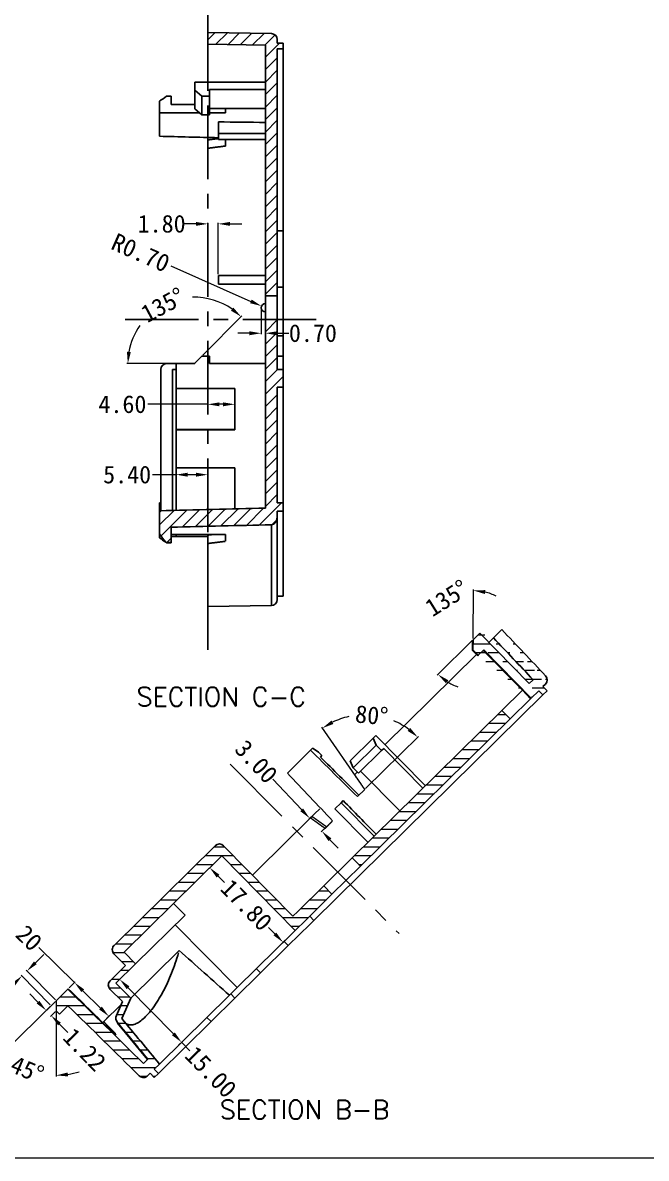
# Model space of a CAD drawing. Extents: x 31 to 995, y 307 to 726.
# Drawn here: x 346.9 to 452.9, y 307 to 500.1 of the extents above; entities that cross this region are included whole.
import ezdxf

# ---------------------------------------------------------------- set-up
doc = ezdxf.new("R2010")
doc.units = 0
doc.header["$LTSCALE"] = 10
doc.header["$MEASUREMENT"] = 0
doc.linetypes.add('CENTER', pattern=[2, 1.25, -0.25, 0.25, -0.25])
doc.layers.add('3', color=7, linetype='Continuous')
doc.styles.add('blockfont', font='simplex.shx', dxfattribs={"bigfont": 'bigfont'})
doc.dimstyles.get("Standard").update_dxf_attribs({"dimtxt": 0.18, "dimasz": 0.18, "dimexe": 0.18, "dimexo": 0.0625, "dimgap": 0.09, "dimtad": 0, "dimtih": 1, "dimtoh": 1, "dimdec": 4, "dimzin": 0, "dimdsep": 46, "dimtxsty": 'Standard', "dimcen": 0.09, "dimadec": 0, "dimazin": 0, "dimtfac": 1, "dimtdec": 4, "dimtofl": 0, "dimtmove": 0, "dimatfit": 3, "dimfxl": 0, "dimtolj": 1, "dimtzin": 0, "dimarcsym": 0})

# ---------------------------------------------------------------- blocks, each defined once
blk = doc.blocks.new('*D120')
at = {"color": 4, "lineweight": 0}
for p, q in [((378.34, 443.21), (378.34, 435.02)), ((382.94, 437.71), (382.94, 435.02)), ((378.34, 435.2), (368.17, 435.2)), ((380.94, 435.2), (380.34, 435.2))]:
    blk.add_line(p, q, dxfattribs=at)
for points in [[(380.34, 435.53), (380.34, 434.86), (378.34, 435.2)], [(380.94, 435.53), (380.94, 434.86), (382.94, 435.2)]]:
    blk.add_solid(points, dxfattribs=at)
at = {"layer": 'Defpoints', "color": 0, "lineweight": 0}
for p in [(378.34, 443.41), (382.94, 437.91), (378.34, 435.2)]:
    blk.add_point(p, dxfattribs=at)
at = {"color": 1, "lineweight": 0, "insert": (363.83, 435.2), "char_height": 3, "attachment_point": 5}
blk.add_mtext('\\A1;4.60', dxfattribs=at)
blk = doc.blocks.new('*D122')
at = {"color": 4, "lineweight": 0}
for p, q in [((372.94, 423.24), (368.97, 423.24)), ((372.94, 424.21), (372.94, 423.06)), ((376.34, 423.24), (374.94, 423.24)), ((378.34, 424.21), (378.34, 423.06))]:
    blk.add_line(p, q, dxfattribs=at)
for points in [[(374.94, 423.57), (374.94, 422.9), (372.94, 423.24)], [(376.34, 423.57), (376.34, 422.9), (378.34, 423.24)]]:
    blk.add_solid(points, dxfattribs=at)
at = {"layer": 'Defpoints', "color": 0, "lineweight": 0}
for p in [(372.94, 424.41), (372.94, 423.24), (378.34, 424.41)]:
    blk.add_point(p, dxfattribs=at)
at = {"color": 1, "lineweight": 0, "insert": (364.63, 423.24), "char_height": 3, "attachment_point": 5}
blk.add_mtext('\\A1;5.40', dxfattribs=at)
blk = doc.blocks.new('*D123')
at = {"color": 4, "lineweight": 0}
for p, q in [((377.48, 443.55), (384.15, 450.22)), ((372.74, 442.11), (364.57, 442.11))]:
    blk.add_line(p, q, dxfattribs=at)
for start, end in [(55.1624, 91.3369), (144.9283, 169.8376)]:
    blk.add_arc((376.04, 442.11), 11.29, start, end, dxfattribs=at)
for points in [[(382.71, 451.63), (382.28, 451.12), (384.03, 450.09)], [(365.26, 444.07), (364.6, 444.13), (364.75, 442.11)]]:
    blk.add_solid(points, dxfattribs=at)
at = {"layer": 'Defpoints', "color": 0, "lineweight": 0}
for p in [(376.04, 453.4), (372.94, 442.11), (376.14, 442.21), (376.14, 442.11), (377.34, 443.41)]:
    blk.add_point(p, dxfattribs=at)
at = {"color": 1, "lineweight": 0, "insert": (370.72, 452.07), "char_height": 3, "attachment_point": 5, "rotation": 28.1326}
blk.add_mtext('\\A1;135°', dxfattribs=at)
blk = doc.blocks.new('*D124')
at = {"color": 4, "lineweight": 0}
for p, q in [((387.44, 451.41), (387.44, 447.1)), ((388.14, 451.41), (388.14, 447.1)), ((385.44, 447.28), (383.44, 447.28)), ((390.14, 447.28), (392.14, 447.28))]:
    blk.add_line(p, q, dxfattribs=at)
for points in [[(385.44, 447.61), (385.44, 446.94), (387.44, 447.28)], [(390.14, 447.61), (390.14, 446.94), (388.14, 447.28)]]:
    blk.add_solid(points, dxfattribs=at)
at = {"layer": 'Defpoints', "color": 0, "lineweight": 0}
for p in [(387.44, 451.61), (388.14, 451.61), (388.14, 447.28)]:
    blk.add_point(p, dxfattribs=at)
at = {"color": 1, "lineweight": 0, "insert": (396.23, 447.28), "char_height": 3, "attachment_point": 5}
blk.add_mtext('\\A1;0.70', dxfattribs=at)
blk = doc.blocks.new('*D125')
at = {"color": 4, "lineweight": 0}
for p, q in [((372.05, 458.71), (385.67, 452.7)), ((388.14, 451.52), (388.14, 451.7)), ((388.05, 451.61), (388.23, 451.61))]:
    blk.add_line(p, q, dxfattribs=at)
blk.add_solid([(385.81, 453), (385.54, 452.39), (387.5, 451.89)], dxfattribs=at)
at = {"layer": 'Defpoints', "color": 0, "lineweight": 0}
for p in [(387.5, 451.89), (388.14, 451.61)]:
    blk.add_point(p, dxfattribs=at)
at = {"color": 1, "lineweight": 0, "insert": (366.93, 460.96), "char_height": 3, "attachment_point": 5, "rotation": 336.2056}
blk.add_mtext('\\A1;R0.70', dxfattribs=at)
blk = doc.blocks.new('*D126')
at = {"color": 4, "lineweight": 0}
for p, q in [((394.32, 366.28), (389.4, 371.49)), ((397.38, 366.42), (395.56, 364.7)), ((399.44, 364.24), (397.62, 362.52)), ((399.12, 361.19), (400.5, 359.74))]:
    blk.add_line(p, q, dxfattribs=at)
for points in [[(394.56, 366.51), (394.07, 366.05), (395.69, 364.83)], [(399.37, 361.42), (398.88, 360.96), (397.75, 362.65)]]:
    blk.add_solid(points, dxfattribs=at)
at = {"layer": 'Defpoints', "color": 0, "lineweight": 0}
for p in [(395.69, 364.83), (397.53, 366.56), (399.59, 364.38)]:
    blk.add_point(p, dxfattribs=at)
at = {"color": 1, "lineweight": 0, "insert": (386.6, 374.46), "char_height": 3, "attachment_point": 5, "rotation": 313.3547}
blk.add_mtext('\\A1;3.00', dxfattribs=at)
blk = doc.blocks.new('*D127')
at = {"color": 4, "lineweight": 0}
for p, q in [((404.47, 370.56), (397.72, 380.3)), ((405.18, 369.88), (414.2, 378.75))]:
    blk.add_line(p, q, dxfattribs=at)
for start, end in [(102.2619, 115.6451), (53.5856, 66.9688)]:
    blk.add_arc((405.04, 369.74), 12.67, start, end, dxfattribs=at)
for points in [[(399.72, 380.87), (399.39, 381.45), (397.83, 380.16)], [(412.78, 380.19), (412.34, 379.68), (414.07, 378.63)]]:
    blk.add_solid(points, dxfattribs=at)
at = {"layer": 'Defpoints', "color": 0, "lineweight": 0}
for p in [(409.11, 381.74), (404.59, 370.39), (404.62, 370.34), (405.04, 369.74), (403.79, 368.52)]:
    blk.add_point(p, dxfattribs=at)
at = {"color": 1, "lineweight": 0, "insert": (406.23, 382.35), "char_height": 3, "attachment_point": 5, "rotation": 354.6153}
blk.add_mtext('\\A1;80°', dxfattribs=at)
blk = doc.blocks.new('*D128')
at = {"color": 4, "lineweight": 0}
for p, q in [((380.61, 358.33), (378.56, 356.32)), ((380.09, 355.02), (381.18, 353.9)), ((389.76, 345.18), (388.67, 346.29)), ((393.09, 345.64), (391.04, 343.63))]:
    blk.add_line(p, q, dxfattribs=at)
for points in [[(380.32, 355.25), (379.85, 354.78), (378.68, 356.44)], [(390, 345.41), (389.53, 344.94), (391.17, 343.75)]]:
    blk.add_solid(points, dxfattribs=at)
at = {"layer": 'Defpoints', "color": 0, "lineweight": 0}
for p in [(380.75, 358.47), (393.23, 345.78), (391.17, 343.75)]:
    blk.add_point(p, dxfattribs=at)
at = {"color": 1, "lineweight": 0, "insert": (384.93, 350.1), "char_height": 3, "attachment_point": 5, "rotation": 314.5299}
blk.add_mtext('\\A1;17.80', dxfattribs=at)
blk = doc.blocks.new('*D129')
at = {"color": 4, "lineweight": 0}
for p, q in [((362.87, 336.96), (363.51, 337.59)), ((364.79, 336.04), (372.5, 328.2)), ((373.39, 326.27), (374.03, 326.9)), ((373.9, 326.77), (375.31, 325.34))]:
    blk.add_line(p, q, dxfattribs=at)
for points in [[(365.02, 336.27), (364.55, 335.8), (363.38, 337.46)], [(372.74, 328.43), (372.26, 327.96), (373.9, 326.77)]]:
    blk.add_solid(points, dxfattribs=at)
at = {"layer": 'Defpoints', "color": 0, "lineweight": 0}
for p in [(362.73, 336.82), (373.9, 326.77), (373.25, 326.13)]:
    blk.add_point(p, dxfattribs=at)
at = {"color": 1, "lineweight": 0, "insert": (378.87, 321.72), "char_height": 3, "attachment_point": 5, "rotation": 314.5299}
blk.add_mtext('\\A1;15.00', dxfattribs=at)
blk = doc.blocks.new('*D130')
at = {"color": 4, "lineweight": 0}
for p, q in [((376.34, 465.87), (374.34, 465.87)), ((378.34, 457.31), (378.34, 466.05)), ((380.14, 457.31), (380.14, 466.05)), ((382.14, 465.87), (384.14, 465.87))]:
    blk.add_line(p, q, dxfattribs=at)
for points in [[(376.34, 466.2), (376.34, 465.53), (378.34, 465.87)], [(382.14, 466.2), (382.14, 465.53), (380.14, 465.87)]]:
    blk.add_solid(points, dxfattribs=at)
at = {"layer": 'Defpoints', "color": 0, "lineweight": 0}
for p in [(378.34, 465.87), (378.34, 457.11), (380.14, 457.11)]:
    blk.add_point(p, dxfattribs=at)
at = {"color": 1, "lineweight": 0, "insert": (370.5, 465.87), "char_height": 3, "attachment_point": 5}
blk.add_mtext('\\A1;1.80', dxfattribs=at)
blk = doc.blocks.new('*D131')
at = {"color": 4, "lineweight": 0}
for p, q in [((352.42, 333.69), (343.38, 324.8)), ((352.56, 331.92), (352.56, 320.96))]:
    blk.add_line(p, q, dxfattribs=at)
for start, end in [(206.4528, 215.4913), (279.0385, 288.0771)]:
    blk.add_arc((352.56, 333.83), 12.69, start, end, dxfattribs=at)
for points in [[(342.48, 326.67), (341.97, 326.25), (343.51, 324.93)], [(354.58, 320.96), (354.53, 321.63), (352.56, 321.14)]]:
    blk.add_solid(points, dxfattribs=at)
at = {"layer": 'Defpoints', "color": 0, "lineweight": 0}
for p in [(354.55, 335.79), (352.56, 333.83), (352.56, 333.83), (352.56, 332.12), (346.15, 322.87)]:
    blk.add_point(p, dxfattribs=at)
at = {"color": 1, "lineweight": 0, "insert": (347.65, 322.12), "char_height": 3, "attachment_point": 5, "rotation": 337.2649}
blk.add_mtext('\\A1;45°', dxfattribs=at)
blk = doc.blocks.new('*D132')
at = {"color": 4, "lineweight": 0}
for p, q in [((349.47, 333.59), (348.06, 335.02)), ((351.56, 332.85), (350.74, 332.04)), ((352.42, 331.98), (351.6, 331.17)), ((353.13, 329.87), (354.53, 328.44))]:
    blk.add_line(p, q, dxfattribs=at)
for points in [[(349.7, 333.82), (349.23, 333.36), (350.87, 332.17)], [(353.36, 330.1), (352.89, 329.64), (351.72, 331.3)]]:
    blk.add_solid(points, dxfattribs=at)
at = {"layer": 'Defpoints', "color": 0, "lineweight": 0}
for p in [(351.7, 332.99), (352.56, 332.12), (351.72, 331.3)]:
    blk.add_point(p, dxfattribs=at)
at = {"color": 1, "lineweight": 0, "insert": (357.4, 325.53), "char_height": 3, "attachment_point": 5, "rotation": 314.5299}
blk.add_mtext('\\A1;1.22', dxfattribs=at)
blk = doc.blocks.new('*D133')
at = {"color": 4, "lineweight": 0}
for p, q in [((349.02, 340.28), (350.44, 341.68)), ((351.56, 333.13), (346.61, 338.16)), ((352.42, 333.97), (347.47, 339)), ((345.31, 336.63), (342.59, 333.95))]:
    blk.add_line(p, q, dxfattribs=at)
for points in [[(348.79, 340.52), (349.25, 340.04), (347.59, 338.87)], [(345.08, 336.87), (345.55, 336.39), (346.74, 338.03)]]:
    blk.add_solid(points, dxfattribs=at)
at = {"layer": 'Defpoints', "color": 0, "lineweight": 0}
for p in [(347.59, 338.87), (351.7, 332.99), (352.56, 333.83)]:
    blk.add_point(p, dxfattribs=at)
at = {"color": 1, "lineweight": 0, "insert": (339.85, 331.26), "char_height": 3, "attachment_point": 5, "rotation": 44.5299}
blk.add_mtext('\\A1;1.20', dxfattribs=at)
blk = doc.blocks.new('*D134')
at = {"color": 4, "lineweight": 0}
for p, q in [((355.67, 336.92), (349.59, 342.87)), ((354.76, 336), (355.79, 337.05)), ((360.1, 332.58), (357.09, 335.52)), ((360.62, 330.26), (361.65, 331.31))]:
    blk.add_line(p, q, dxfattribs=at)
for points in [[(357.33, 335.76), (356.86, 335.29), (355.67, 336.92)], [(360.33, 332.82), (359.86, 332.35), (361.52, 331.18)]]:
    blk.add_solid(points, dxfattribs=at)
at = {"layer": 'Defpoints', "color": 0, "lineweight": 0}
for p in [(354.62, 335.86), (360.48, 330.12), (361.52, 331.18)]:
    blk.add_point(p, dxfattribs=at)
at = {"color": 1, "lineweight": 0, "insert": (346.49, 345.91), "char_height": 3, "attachment_point": 5, "rotation": 315.599}
blk.add_mtext('\\A1;8.20', dxfattribs=at)
blk = doc.blocks.new('*D136')
at = {"color": 4, "lineweight": 0}
for p, q in [((423.47, 395.37), (423.55, 403.73)), ((423.33, 395.03), (417.37, 389.17))]:
    blk.add_line(p, q, dxfattribs=at)
for start, end in [(62.0872, 75.7932), (238.2359, 251.942)]:
    blk.add_arc((423.47, 395.17), 8.38, start, end, dxfattribs=at)
for points in [[(425.48, 402.96), (425.57, 403.62), (423.54, 403.55)], [(418.85, 387.78), (419.27, 388.3), (417.5, 389.29)]]:
    blk.add_solid(points, dxfattribs=at)
at = {"layer": 'Defpoints', "color": 0, "lineweight": 0}
for p in [(424.61, 396.29), (415.09, 395.24), (423.47, 395.17), (423.47, 395.17), (423.46, 393.47)]:
    blk.add_point(p, dxfattribs=at)
at = {"color": 1, "lineweight": 0, "insert": (419, 402.26), "char_height": 3, "attachment_point": 5, "rotation": 32.2023}
blk.add_mtext('\\A1;135°', dxfattribs=at)

msp = doc.modelspace()

# ---------------------------------------------------------------- hatches: boundary and pattern name
at = {"lineweight": 0}
h = msp.add_hatch(dxfattribs=at)
h.set_pattern_fill('ANSI31', color=1, scale=12, style=0)
edge = h.paths.add_edge_path()
edge.add_line((388.144, 453.609), (390.144, 453.609))
edge.add_line((390.144, 453.609), (390.144, 495.609))
edge.add_line((390.144, 495.609), (391.144, 495.609))
edge.add_line((391.144, 495.609), (391.144, 496.609))
edge.add_line((391.144, 496.609), (390.144, 496.609))
edge.add_line((390.144, 496.609), (390.144, 497.22))
edge.add_arc((389.144, 497.22), 1, 0, 89)
edge.add_line((389.161, 498.22), (378.344, 498.409))
edge.add_line((378.344, 498.409), (378.344, 496.408))
edge.add_line((378.344, 496.408), (388.144, 496.237))
edge.add_line((388.144, 496.237), (388.144, 453.609))
h = msp.add_hatch(dxfattribs=at)
h.set_pattern_fill('ANSI31', color=1, scale=12, style=0)
edge = h.paths.add_edge_path()
edge.add_spline(control_points=[(388.144, 417.552), (385.172, 417.477), (382.201, 417.402), (379.229, 417.327), (376.201, 417.25), (373.172, 417.173), (370.144, 417.097)], knot_values=[0, 0, 0, 0, 0.4952266, 0.4952266, 0.4952266, 1, 1, 1, 1], degree=3, periodic=0)
edge.add_line((370.144, 417.097), (370.144, 413.17))
edge.add_spline(control_points=[(370.144, 413.17), (370.49, 412.697), (370.839, 412.225), (371.19, 411.754)], knot_values=[0, 0, 0, 0, 1, 1, 1, 1], degree=3, periodic=0)
edge.add_line((371.19, 411.754), (372.144, 411.731))
edge.add_line((372.144, 411.731), (372.144, 414.319))
edge.add_spline(control_points=[(372.144, 414.319), (375.015, 414.388), (377.886, 414.458), (380.757, 414.527), (383.558, 414.595), (386.36, 414.663), (389.161, 414.731)], knot_values=[0, 0, 0, 0, 0.5061454, 0.5061454, 0.5061454, 1, 1, 1, 1], degree=3, periodic=0)
edge.add_spline(control_points=[(389.161, 414.731), (389.19, 414.732), (389.218, 414.735), (389.247, 414.739), (389.327, 414.75), (389.406, 414.776), (389.479, 414.812), (389.494, 414.819), (389.509, 414.827), (389.524, 414.836), (389.628, 414.896), (389.721, 414.979), (389.797, 415.071), (389.895, 415.189), (389.97, 415.327), (390.025, 415.469), (390.097, 415.66), (390.136, 415.867), (390.142, 416.071), (390.143, 416.093), (390.144, 416.116), (390.144, 416.138)], knot_values=[0, 0, 0, 0, 0.045408, 0.045408, 0.045408, 0.1738502, 0.1738502, 0.1738502, 0.20048, 0.20048, 0.20048, 0.3927401, 0.3927401, 0.3927401, 0.636716, 0.636716, 0.636716, 0.9640061, 0.9640061, 0.9640061, 0.9996016, 0.9996016, 0.9996016, 0.9996016], degree=3, periodic=0)
edge.add_line((390.144, 416.138), (390.144, 416.141))
edge.add_line((390.144, 416.141), (390.144, 417.015))
edge.add_line((390.144, 417.015), (391.144, 417.015))
edge.add_line((391.144, 417.015), (391.144, 417.017))
edge.add_line((391.144, 417.017), (391.144, 418.474))
edge.add_line((391.144, 418.474), (390.144, 418.474))
edge.add_line((390.144, 418.474), (390.144, 438.088))
edge.add_line((390.144, 438.088), (391.144, 438.088))
edge.add_line((391.144, 438.088), (391.144, 441.129))
edge.add_line((391.144, 441.129), (390.144, 441.129))
edge.add_line((390.144, 441.129), (390.144, 448.196))
edge.add_line((390.144, 448.196), (390.144, 449.609))
edge.add_line((390.144, 449.609), (388.144, 449.609))
edge.add_line((388.144, 449.609), (388.144, 448.196))
edge.add_line((388.144, 448.196), (388.144, 417.552))
h = msp.add_hatch(dxfattribs=at)
h.set_pattern_fill('ANSI31', color=1, scale=12, angle=135, style=0)
edge = h.paths.add_edge_path()
edge.add_spline(control_points=[(435.818, 389.056), (433.335, 391.671), (430.851, 394.285), (428.367, 396.9)], knot_values=[0, 0, 0, 0, 1, 1, 1, 1], degree=3, periodic=0)
edge.add_arc((435.093, 388.367), 1, 314.52987, 403.52894)
edge.add_line((435.795, 387.654), (435.358, 387.225))
edge.add_line((436.059, 386.512), (435.358, 387.225))
edge.add_line((436.059, 386.512), (435.345, 385.81))
edge.add_line((435.345, 385.81), (434.644, 386.523))
edge.add_line((434.644, 386.523), (433.36, 385.259))
edge.add_spline(control_points=[(433.69, 388.39), (431.44, 390.758), (429.19, 393.127), (426.94, 395.496)], knot_values=[0, 0, 0, 0, 1, 1, 1, 1], degree=3, periodic=0)
edge.add_line((424.612, 396.292), (433.028, 387.738))
edge.add_line((433.69, 388.39), (433.028, 387.738))
edge.add_line((425.295, 393.457), (433.36, 385.259))
edge.add_line((424.367, 392.544), (425.295, 393.457))
edge.add_line((424.367, 392.544), (423.456, 393.471))
edge.add_line((423.47, 395.169), (423.456, 393.471))
edge.add_line((423.47, 395.169), (424.612, 396.292))
h = msp.add_hatch(dxfattribs=at)
h.set_pattern_fill('ANSI31', color=1, scale=12, angle=135, style=0)
h.paths.add_polyline_path([(428.389, 383.174), (402.905, 358.106), (404.308, 356.68), (429.791, 381.749)])
h = msp.add_hatch(dxfattribs=at)
h.set_pattern_fill('ANSI31', color=1, scale=12, angle=135, style=0)
edge = h.paths.add_edge_path()
edge.add_spline(control_points=[(354.556, 332.988), (358.605, 329.013), (362.653, 325.039), (366.702, 321.064)], knot_values=[0, 0, 0, 0, 1, 1, 1, 1], degree=3, periodic=0)
edge.add_spline(control_points=[(366.702, 321.064), (366.782, 320.986), (366.876, 320.92), (366.977, 320.873), (367.079, 320.825), (367.19, 320.795), (367.301, 320.783), (367.412, 320.772), (367.527, 320.78), (367.636, 320.806), (367.745, 320.832), (367.851, 320.877), (367.945, 320.938), (368.002, 320.975), (368.055, 321.018), (368.104, 321.065)], knot_values=[0, 0, 0, 0, 0.2170292, 0.2170292, 0.2170292, 0.4341857, 0.4341857, 0.4341857, 0.6513457, 0.6513457, 0.6513457, 0.8685132, 0.8685132, 0.8685132, 1, 1, 1, 1], degree=3, periodic=0)
edge.add_line((368.104, 321.065), (368.54, 321.494))
edge.add_line((368.54, 321.494), (369.241, 320.781))
edge.add_line((369.241, 320.781), (369.954, 321.482))
edge.add_line((369.954, 321.482), (369.253, 322.195))
edge.add_line((369.253, 322.195), (370.129, 323.057))
edge.add_spline(control_points=[(370.129, 323.057), (367.999, 325.64), (365.87, 328.223), (363.741, 330.806)], knot_values=[0, 0, 0, 0, 1, 1, 1, 1], degree=3, periodic=0)
edge.add_line((363.741, 330.806), (365.237, 334.268))
edge.add_line((365.237, 334.268), (362.728, 336.818))
edge.add_line((362.728, 336.818), (366.073, 340.109))
edge.add_line((366.073, 340.109), (364.11, 342.105))
edge.add_line((364.11, 342.105), (380.749, 358.474))
edge.add_line((380.749, 358.474), (393.232, 345.784))
edge.add_line((393.232, 345.784), (395.059, 347.581))
edge.add_line((395.059, 347.581), (399.464, 351.915))
edge.add_line((399.464, 351.915), (398.062, 353.341))
edge.add_line((398.062, 353.341), (393.656, 349.007))
edge.add_line((393.656, 349.007), (392.832, 348.196))
edge.add_line((392.832, 348.196), (381.051, 360.173))
edge.add_arc((380.338, 359.472), 1, 44.52988, 134.52987)
edge.add_line((379.636, 360.185), (362.406, 343.235))
edge.add_arc((363.108, 342.522), 1, 134.52987, 224.52988)
edge.add_line((362.395, 341.821), (364.358, 339.825))
edge.add_line((364.358, 339.825), (361.726, 337.235))
edge.add_arc((362.428, 336.523), 1, 134.52987, 224.52987)
edge.add_line((361.715, 335.821), (363.818, 333.683))
edge.add_line((363.818, 333.683), (362.808, 331.344))
edge.add_arc((363.918, 330.893), 1.198, 157.88164, 219.83874)
edge.add_spline(control_points=[(362.998, 330.125), (364.709, 328.05), (366.42, 325.974), (368.132, 323.898)], knot_values=[0, 0, 0, 0, 1, 1, 1, 1], degree=3, periodic=0)
edge.add_line((368.132, 323.898), (367.402, 323.18))
edge.add_spline(control_points=[(367.402, 323.18), (363.119, 327.384), (358.837, 331.588), (354.555, 335.792)], knot_values=[0, 0, 0, 0, 1, 1, 1, 1], degree=3, periodic=0)
edge.add_line((354.555, 335.792), (352.558, 333.828))
edge.add_spline(control_points=[(352.558, 333.828), (352.554, 333.262), (352.549, 332.697), (352.544, 332.131)], knot_values=[0, 0, 0, 0, 1, 1, 1, 1], degree=3, periodic=0)
edge.add_line((352.544, 332.131), (353.105, 331.561))
edge.add_line((353.105, 331.561), (354.556, 332.988))

# ---------------------------------------------------------------- linework, layer by layer
at = {"color": 1, "linetype": 'CENTER'}
for p, q in [((378.344, 505.985), (378.344, 392.059)), ((364.294, 449.609), (397.994, 449.609)), ((382.137, 374.023), (410.889, 345.231))]:
    msp.add_line(p, q, dxfattribs=at)
at = {"lineweight": 0}
for p, q in [((371.344, 411.644), (372.144, 411.635)), ((352.558, 333.828), (352.558, 332.117)), ((590.718, 307.049), (151.451, 307.049))]:
    msp.add_line(p, q, dxfattribs=at)
at = {"layer": '3', "linetype": 'Continuous'}
for p, q in [((378.344, 498.409), (378.344, 496.408)), ((389.161, 498.22), (378.344, 498.409)), ((378.344, 489.954), (378.344, 496.408)), ((388.144, 496.237), (378.344, 496.408)), ((388.144, 496.237), (388.144, 453.609)), ((390.144, 497.22), (390.144, 496.609)), ((391.144, 496.609), (390.144, 496.609)), ((391.144, 496.609), (391.144, 495.609)), ((391.144, 495.609), (390.144, 495.609)), ((390.144, 495.609), (390.144, 453.609)), ((391.144, 495.609), (391.144, 464.709)), ((388.144, 489.954), (376.144, 489.954)), ((376.144, 488.597), (376.144, 489.954)), ((376.144, 488.597), (377.344, 487.58)), ((376.144, 485.418), (376.144, 488.597)), ((388.144, 488.682), (378.644, 488.682)), ((378.644, 488.682), (378.644, 487.58)), ((370.144, 484.726), (370.144, 486.709)), ((371.344, 487.573), (372.144, 487.583)), ((372.144, 486.141), (372.144, 487.583)), ((377.344, 487.58), (378.644, 487.58)), ((377.344, 487.58), (377.344, 484.4)), ((378.644, 487.58), (378.644, 484.4)), ((370.144, 484.726), (370.144, 480.76)), ((377.344, 484.4), (376.144, 485.418)), ((388.144, 485.502), (378.644, 485.502)), ((381.344, 484.717), (381.344, 485.502)), ((377.344, 484.4), (378.644, 484.4)), ((380.144, 483.205), (380.144, 481.252)), ((380.144, 481.252), (380.144, 480.191)), ((380.144, 481.252), (388.144, 481.252)), ((378.344, 478.718), (378.344, 480.141)), ((380.144, 480.191), (388.144, 480.191)), ((381.344, 479.095), (381.344, 480.191)), ((391.144, 464.709), (390.144, 464.709)), ((391.144, 464.709), (391.144, 455.105)), ((380.144, 457.109), (388.144, 457.109)), ((380.144, 457.109), (380.144, 455.609)), ((380.144, 455.609), (388.144, 455.609)), ((388.144, 448.196), (388.144, 453.609)), ((388.144, 453.609), (390.144, 453.609)), ((390.144, 455.105), (391.144, 455.105)), ((390.144, 448.196), (390.144, 453.609)), ((391.144, 446.852), (391.144, 455.105)), ((388.144, 448.196), (388.144, 417.552)), ((390.144, 448.196), (390.144, 441.129)), ((390.144, 446.852), (391.144, 446.852)), ((391.144, 443.359), (391.144, 446.852)), ((372.944, 442.109), (371.344, 442.109)), ((372.944, 442.109), (372.944, 437.909)), ((376.144, 442.109), (372.944, 442.109)), ((377.344, 443.409), (376.144, 442.209)), ((376.144, 442.209), (376.144, 442.109)), ((377.344, 443.409), (378.644, 443.409)), ((378.644, 442.109), (378.644, 443.409)), ((388.144, 442.109), (378.644, 442.109)), ((390.144, 443.359), (391.144, 443.359)), ((391.144, 443.355), (391.144, 441.127)), ((370.344, 441.109), (370.344, 417.102)), ((372.944, 441.109), (372.344, 441.109)), ((372.344, 417.153), (372.344, 441.109)), ((390.144, 441.129), (391.144, 441.129)), ((391.144, 438.088), (391.144, 441.129)), ((372.944, 437.909), (382.944, 437.909)), ((372.944, 430.909), (372.944, 437.908)), ((382.944, 430.85), (382.944, 437.909)), ((391.144, 438.088), (390.144, 438.088)), ((390.144, 438.088), (390.144, 418.474)), ((391.144, 438.086), (391.144, 418.473)), ((372.944, 430.909), (372.944, 430.85)), ((372.944, 430.909), (382.944, 430.909)), ((382.944, 430.85), (372.944, 430.85)), ((372.944, 430.85), (372.944, 424.409)), ((372.944, 424.409), (382.944, 424.409)), ((372.944, 417.168), (372.944, 424.408)), ((382.944, 417.421), (382.944, 424.409)), ((370.144, 418.457), (370.144, 417.085)), ((370.144, 417.097), (370.144, 413.17)), ((390.144, 418.474), (391.144, 418.474)), ((390.144, 417.015), (391.144, 417.015)), ((390.144, 417.015), (390.144, 416.139)), ((391.144, 418.474), (391.144, 417.015)), ((391.144, 417.017), (391.144, 402.609)), ((390.144, 401.997), (390.144, 416.141)), ((370.144, 412.508), (370.144, 413.17)), ((372.144, 411.731), (372.144, 414.319)), ((372.944, 413.076), (372.944, 412.709)), ((381.344, 413.083), (381.344, 411.912)), ((389.161, 414.729), (389.161, 400.997)), ((371.19, 411.754), (372.144, 411.731)), ((372.944, 412.709), (372.144, 412.709)), ((372.144, 411.731), (372.144, 411.635)), ((378.344, 412.709), (372.944, 412.709)), ((378.344, 411.54), (378.344, 412.963)), ((378.344, 411.54), (378.344, 400.809)), ((390.144, 402.609), (391.144, 402.609)), ((378.344, 400.809), (389.161, 400.997)), ((423.47, 395.169), (424.612, 396.292)), ((424.612, 396.292), (433.028, 387.738)), ((428.367, 396.9), (426.94, 395.496)), ((423.361, 393.378), (423.374, 395.074)), ((423.374, 395.074), (423.47, 395.169)), ((423.47, 395.169), (423.456, 393.471)), ((426.94, 395.496), (426.155, 394.724)), ((424.062, 392.665), (408.488, 377.345)), ((423.456, 393.471), (423.361, 393.378)), ((423.361, 393.378), (424.273, 392.451)), ((424.367, 392.544), (423.456, 393.471)), ((424.273, 392.451), (424.367, 392.544)), ((424.367, 392.544), (425.295, 393.457)), ((431.861, 386.59), (425.198, 393.362)), ((425.295, 393.457), (433.36, 385.259)), ((433.69, 388.39), (433.028, 387.738)), ((428.389, 383.175), (431.861, 386.59)), ((431.861, 386.59), (433.263, 385.164)), ((434.644, 386.523), (433.36, 385.259)), ((435.345, 385.81), (434.644, 386.523)), ((436.059, 386.512), (435.345, 385.81)), ((435.795, 387.654), (435.358, 387.225)), ((436.059, 386.512), (435.358, 387.225)), ((435.345, 385.81), (396.393, 347.491)), ((429.791, 381.749), (433.263, 385.164)), ((433.263, 385.164), (433.36, 385.259)), ((428.389, 383.174), (402.905, 358.106)), ((429.791, 381.749), (428.389, 383.174)), ((429.791, 381.749), (404.308, 356.68)), ((402.566, 374.605), (406.493, 378.468)), ((406.493, 378.468), (406.945, 378.913)), ((406.493, 378.468), (406.995, 377.279)), ((415.36, 370.358), (406.945, 378.913)), ((395.83, 376.395), (391.896, 372.526)), ((395.83, 376.395), (396.189, 376.748)), ((406.995, 377.279), (403.068, 373.416)), ((406.995, 377.279), (407.907, 376.352)), ((408.274, 376.714), (407.907, 376.352)), ((414.937, 369.941), (408.274, 376.714)), ((397.199, 376.059), (397.77, 375.498)), ((397.509, 375.241), (397.77, 375.498)), ((403.068, 373.416), (402.566, 374.605)), ((407.907, 376.352), (403.98, 372.489)), ((403.068, 373.416), (403.98, 372.489)), ((403.77, 372.703), (403.304, 372.245)), ((411.01, 366.078), (404.348, 372.851)), ((403.795, 368.519), (405.038, 369.742)), ((401.036, 367.489), (399.984, 366.454)), ((401.389, 367.837), (401.036, 367.489)), ((401.036, 367.489), (406.646, 361.785)), ((395.83, 364.892), (386.783, 355.993)), ((395.83, 364.892), (396.088, 365.146)), ((399.984, 366.454), (405.594, 360.751)), ((398.305, 363.119), (399.587, 364.38)), ((362.406, 343.235), (379.636, 360.185)), ((392.832, 348.196), (381.051, 360.173)), ((364.11, 342.105), (380.749, 358.474)), ((393.232, 345.784), (380.749, 358.474)), ((398.061, 353.341), (402.905, 358.106)), ((402.905, 358.106), (404.308, 356.68)), ((386.784, 355.993), (385.959, 355.182)), ((399.464, 351.915), (404.308, 356.68)), ((398.062, 353.341), (393.656, 349.007)), ((399.464, 351.915), (398.062, 353.341)), ((399.464, 351.915), (395.059, 347.581)), ((374.482, 348.381), (372.519, 350.377)), ((374.482, 348.381), (366.073, 340.109)), ((393.656, 349.007), (392.832, 348.196)), ((395.059, 347.581), (393.232, 345.784)), ((396.39, 347.489), (395.689, 348.202)), ((396.39, 347.489), (395.76, 346.869)), ((372.828, 346.753), (383.347, 336.06)), ((383.347, 336.06), (393.232, 345.784)), ((395.76, 346.869), (392.031, 343.2)), ((392.031, 343.2), (391.329, 343.913)), ((364.358, 339.825), (362.395, 341.821)), ((366.073, 340.109), (364.11, 342.105)), ((365.237, 334.268), (373.472, 342.369)), ((392.031, 343.2), (387.312, 338.558)), ((361.726, 337.235), (364.358, 339.825)), ((362.728, 336.818), (366.073, 340.109)), ((382.975, 334.291), (387.312, 338.558)), ((386.611, 339.271), (387.312, 338.558)), ((354.624, 335.86), (354.555, 335.792)), ((362.728, 336.818), (365.237, 334.268)), ((382.029, 334.764), (383.347, 336.06)), ((354.555, 335.792), (352.558, 333.828)), ((363.818, 333.683), (361.715, 335.821)), ((363.741, 330.806), (365.237, 334.268)), ((370.129, 323.057), (382.029, 334.764)), ((378.91, 330.292), (382.975, 334.291)), ((382.274, 335.004), (382.975, 334.291)), ((353.105, 331.561), (352.558, 332.117)), ((353.105, 331.561), (354.556, 332.988)), ((363.608, 333.195), (360.644, 330.279)), ((362.808, 331.344), (363.818, 333.683)), ((360.484, 330.122), (360.644, 330.279)), ((378.908, 330.291), (369.954, 321.482)), ((378.208, 331.005), (378.91, 330.292)), ((362.628, 328.023), (362.742, 328.135)), ((363.289, 329.66), (368.083, 323.85)), ((368.132, 323.898), (367.402, 323.18)), ((370.129, 323.057), (369.253, 322.195)), ((368.54, 321.494), (368.104, 321.065)), ((368.54, 321.494), (369.241, 320.781)), ((369.954, 321.482), (369.241, 320.781)), ((369.253, 322.195), (369.954, 321.482))]:
    msp.add_line(p, q, dxfattribs=at)
for points in [[(380.144, 480.367, 0), (380.108, 480.362, 0), (380.072, 480.358, 0), (380.036, 480.353, 0), (380, 480.349, 0), (379.964, 480.344, 0), (379.928, 480.34, 0), (379.892, 480.335, 0), (379.856, 480.331, 0), (379.82, 480.326, 0), (379.784, 480.322, 0), (379.748, 480.317, 0), (379.712, 480.313, 0), (379.676, 480.308, 0), (379.64, 480.304, 0), (379.604, 480.299, 0), (379.568, 480.295, 0), (379.532, 480.29, 0), (379.496, 480.286, 0), (379.46, 480.281, 0), (379.424, 480.277, 0), (379.388, 480.272, 0), (379.352, 480.268, 0), (379.316, 480.263, 0), (379.28, 480.259, 0), (379.244, 480.254, 0), (379.208, 480.249, 0), (379.172, 480.245, 0), (379.136, 480.24, 0), (379.1, 480.236, 0), (379.064, 480.231, 0), (379.028, 480.227, 0), (378.992, 480.222, 0), (378.956, 480.218, 0), (378.92, 480.213, 0), (378.884, 480.209, 0), (378.848, 480.204, 0), (378.812, 480.2, 0), (378.776, 480.195, 0), (378.74, 480.191, 0), (378.704, 480.186, 0), (378.668, 480.182, 0), (378.632, 480.177, 0), (378.596, 480.173, 0), (378.56, 480.168, 0), (378.524, 480.163, 0), (378.488, 480.159, 0), (378.452, 480.154, 0), (378.416, 480.15, 0), (378.38, 480.145, 0)], [(381.344, 479.095, 0), (381.284, 479.088, 0), (381.224, 479.08, 0), (381.164, 479.073, 0), (381.104, 479.065, 0), (381.044, 479.057, 0), (380.984, 479.05, 0), (380.924, 479.042, 0), (380.864, 479.035, 0), (380.804, 479.027, 0), (380.744, 479.02, 0), (380.684, 479.012, 0), (380.624, 479.005, 0), (380.564, 478.997, 0), (380.504, 478.99, 0), (380.444, 478.982, 0), (380.384, 478.975, 0), (380.324, 478.967, 0), (380.264, 478.96, 0), (380.204, 478.952, 0), (380.144, 478.945, 0), (380.084, 478.937, 0), (380.024, 478.929, 0), (379.964, 478.922, 0), (379.904, 478.914, 0), (379.844, 478.907, 0), (379.784, 478.899, 0), (379.724, 478.892, 0), (379.664, 478.884, 0), (379.604, 478.877, 0), (379.544, 478.869, 0), (379.484, 478.861, 0), (379.424, 478.854, 0), (379.364, 478.846, 0), (379.304, 478.839, 0), (379.244, 478.831, 0), (379.184, 478.824, 0), (379.124, 478.816, 0), (379.064, 478.809, 0), (379.004, 478.801, 0), (378.944, 478.793, 0), (378.884, 478.786, 0), (378.824, 478.778, 0), (378.764, 478.771, 0), (378.704, 478.763, 0), (378.644, 478.755, 0), (378.584, 478.748, 0), (378.524, 478.74, 0), (378.464, 478.733, 0), (378.404, 478.725, 0)], [(378.344, 412.963, 0), (378.363, 412.966, 0), (378.382, 412.968, 0), (378.401, 412.97, 0), (378.42, 412.973, 0), (378.439, 412.975, 0), (378.458, 412.977, 0), (378.477, 412.98, 0), (378.496, 412.982, 0), (378.515, 412.984, 0), (378.535, 412.987, 0), (378.554, 412.989, 0), (378.573, 412.991, 0), (378.592, 412.994, 0), (378.611, 412.996, 0), (378.63, 412.998, 0), (378.649, 413.001, 0), (378.668, 413.003, 0), (378.687, 413.005, 0), (378.707, 413.008, 0), (378.726, 413.01, 0), (378.745, 413.013, 0), (378.764, 413.015, 0), (378.783, 413.017, 0), (378.802, 413.02, 0), (378.821, 413.022, 0), (378.84, 413.024, 0), (378.859, 413.027, 0), (378.878, 413.029, 0), (378.898, 413.031, 0), (378.917, 413.034, 0), (378.936, 413.036, 0), (378.955, 413.038, 0), (378.974, 413.041, 0), (378.993, 413.043, 0), (379.012, 413.045, 0), (379.031, 413.048, 0), (379.05, 413.05, 0), (379.069, 413.052, 0), (379.089, 413.055, 0), (379.108, 413.057, 0), (379.127, 413.06, 0), (379.146, 413.062, 0), (379.165, 413.064, 0), (379.184, 413.067, 0), (379.203, 413.069, 0), (379.222, 413.071, 0), (379.241, 413.074, 0), (379.26, 413.076, 0), (379.28, 413.078, 0)], [(378.344, 411.54, 0), (378.404, 411.547, 0), (378.464, 411.555, 0), (378.524, 411.562, 0), (378.584, 411.57, 0), (378.644, 411.577, 0), (378.704, 411.584, 0), (378.764, 411.592, 0), (378.824, 411.599, 0), (378.884, 411.607, 0), (378.944, 411.614, 0), (379.004, 411.621, 0), (379.064, 411.629, 0), (379.124, 411.636, 0), (379.184, 411.644, 0), (379.244, 411.651, 0), (379.304, 411.659, 0), (379.364, 411.666, 0), (379.424, 411.673, 0), (379.484, 411.681, 0), (379.544, 411.688, 0), (379.604, 411.696, 0), (379.664, 411.703, 0), (379.724, 411.711, 0), (379.784, 411.718, 0), (379.844, 411.726, 0), (379.904, 411.733, 0), (379.964, 411.74, 0), (380.024, 411.748, 0), (380.084, 411.755, 0), (380.144, 411.763, 0), (380.204, 411.77, 0), (380.264, 411.778, 0), (380.324, 411.785, 0), (380.384, 411.793, 0), (380.444, 411.8, 0), (380.504, 411.808, 0), (380.564, 411.815, 0), (380.624, 411.822, 0), (380.684, 411.83, 0), (380.744, 411.837, 0), (380.804, 411.845, 0), (380.864, 411.852, 0), (380.924, 411.86, 0), (380.984, 411.867, 0), (381.044, 411.875, 0), (381.104, 411.882, 0), (381.164, 411.89, 0), (381.224, 411.897, 0), (381.284, 411.905, 0)], [(405.038, 369.742, 0), (405.003, 369.792, 0), (404.968, 369.842, 0), (404.934, 369.892, 0), (404.899, 369.942, 0), (404.864, 369.992, 0), (404.83, 370.042, 0), (404.795, 370.093, 0), (404.76, 370.143, 0), (404.726, 370.193, 0), (404.691, 370.243, 0), (404.656, 370.293, 0), (404.622, 370.343, 0), (404.587, 370.393, 0), (404.552, 370.443, 0), (404.518, 370.493, 0), (404.483, 370.543, 0), (404.448, 370.593, 0), (404.414, 370.643, 0), (404.379, 370.693, 0), (404.344, 370.743, 0), (404.31, 370.793, 0), (404.275, 370.844, 0), (404.24, 370.894, 0), (404.206, 370.944, 0), (404.171, 370.994, 0), (404.136, 371.044, 0), (404.102, 371.094, 0), (404.067, 371.144, 0), (404.032, 371.194, 0), (403.998, 371.244, 0), (403.963, 371.294, 0), (403.928, 371.344, 0), (403.894, 371.394, 0), (403.859, 371.444, 0), (403.824, 371.494, 0), (403.79, 371.544, 0), (403.755, 371.594, 0), (403.72, 371.644, 0), (403.686, 371.694, 0), (403.651, 371.745, 0), (403.616, 371.795, 0), (403.582, 371.845, 0), (403.547, 371.895, 0), (403.512, 371.945, 0), (403.478, 371.995, 0), (403.443, 372.045, 0), (403.408, 372.095, 0), (403.373, 372.145, 0), (403.339, 372.195, 0)], [(398.305, 363.119, 0), (398.256, 363.155, 0), (398.206, 363.19, 0), (398.157, 363.226, 0), (398.107, 363.261, 0), (398.058, 363.297, 0), (398.008, 363.332, 0), (397.959, 363.368, 0), (397.909, 363.403, 0), (397.86, 363.439, 0), (397.81, 363.474, 0), (397.761, 363.51, 0), (397.711, 363.545, 0), (397.662, 363.58, 0), (397.612, 363.616, 0), (397.563, 363.651, 0), (397.513, 363.687, 0), (397.464, 363.722, 0), (397.414, 363.758, 0), (397.365, 363.793, 0), (397.315, 363.829, 0), (397.266, 363.864, 0), (397.216, 363.9, 0), (397.167, 363.935, 0), (397.117, 363.971, 0), (397.068, 364.006, 0), (397.018, 364.041, 0), (396.969, 364.077, 0), (396.919, 364.112, 0), (396.87, 364.148, 0), (396.82, 364.183, 0), (396.771, 364.219, 0), (396.721, 364.254, 0), (396.672, 364.29, 0), (396.622, 364.325, 0), (396.573, 364.361, 0), (396.523, 364.396, 0), (396.474, 364.432, 0), (396.424, 364.467, 0), (396.375, 364.502, 0), (396.325, 364.538, 0), (396.276, 364.573, 0), (396.226, 364.609, 0), (396.176, 364.644, 0), (396.127, 364.68, 0), (396.077, 364.715, 0), (396.028, 364.751, 0), (395.978, 364.786, 0), (395.929, 364.822, 0), (395.879, 364.857, 0)], [(398.563, 363.373, 0), (398.513, 363.408, 0), (398.464, 363.444, 0), (398.414, 363.479, 0), (398.365, 363.515, 0), (398.315, 363.55, 0), (398.266, 363.586, 0), (398.216, 363.621, 0), (398.167, 363.657, 0), (398.117, 363.692, 0), (398.068, 363.727, 0), (398.018, 363.763, 0), (397.969, 363.798, 0), (397.919, 363.834, 0), (397.87, 363.869, 0), (397.82, 363.905, 0), (397.771, 363.94, 0), (397.721, 363.976, 0), (397.672, 364.011, 0), (397.622, 364.047, 0), (397.573, 364.082, 0), (397.523, 364.118, 0), (397.474, 364.153, 0), (397.424, 364.189, 0), (397.375, 364.224, 0), (397.325, 364.26, 0), (397.276, 364.295, 0), (397.226, 364.33, 0), (397.177, 364.366, 0), (397.127, 364.401, 0), (397.078, 364.437, 0), (397.028, 364.472, 0), (396.979, 364.508, 0), (396.929, 364.543, 0), (396.88, 364.579, 0), (396.83, 364.614, 0), (396.781, 364.65, 0), (396.731, 364.685, 0), (396.682, 364.721, 0), (396.632, 364.756, 0), (396.583, 364.792, 0), (396.533, 364.827, 0), (396.484, 364.862, 0), (396.434, 364.898, 0), (396.385, 364.933, 0), (396.335, 364.969, 0), (396.286, 365.004, 0), (396.236, 365.04, 0), (396.187, 365.075, 0), (396.137, 365.111, 0)], [(364.375, 329.995, 0), (364.509, 329.907, 0), (364.649, 329.836, 0), (364.795, 329.781, 0), (364.947, 329.743, 0), (365.105, 329.721, 0), (365.268, 329.716, 0), (365.437, 329.727, 0), (365.611, 329.756, 0), (365.789, 329.801, 0), (365.972, 329.862, 0), (366.159, 329.94, 0), (366.35, 330.034, 0), (366.545, 330.144, 0), (366.742, 330.27, 0), (366.943, 330.413, 0), (367.147, 330.57, 0), (367.353, 330.743, 0), (367.561, 330.932, 0), (367.771, 331.135, 0), (367.983, 331.352, 0), (368.195, 331.584, 0), (368.409, 331.829, 0), (368.623, 332.089, 0), (368.837, 332.361, 0), (369.051, 332.645, 0), (369.265, 332.942, 0), (369.478, 333.251, 0), (369.689, 333.572, 0), (369.9, 333.903, 0), (370.108, 334.244, 0), (370.315, 334.595, 0), (370.519, 334.956, 0), (370.721, 335.325, 0), (370.92, 335.702, 0), (371.115, 336.088, 0), (371.307, 336.48, 0), (371.495, 336.879, 0), (371.679, 337.283, 0), (371.859, 337.693, 0), (372.033, 338.107, 0), (372.203, 338.526, 0), (372.368, 338.948, 0), (372.528, 339.373, 0), (372.681, 339.799, 0), (372.829, 340.228, 0), (372.971, 340.657, 0), (373.106, 341.086, 0), (373.235, 341.515, 0), (373.357, 341.943, 0)], [(360.644, 330.279, 0), (360.686, 330.236, 0), (360.728, 330.193, 0), (360.77, 330.15, 0), (360.812, 330.108, 0), (360.854, 330.065, 0), (360.895, 330.022, 0), (360.937, 329.979, 0), (360.979, 329.936, 0), (361.021, 329.893, 0), (361.063, 329.85, 0), (361.105, 329.807, 0), (361.147, 329.764, 0), (361.189, 329.721, 0), (361.231, 329.678, 0), (361.273, 329.636, 0), (361.315, 329.593, 0), (361.357, 329.55, 0), (361.399, 329.507, 0), (361.441, 329.464, 0), (361.483, 329.421, 0), (361.525, 329.378, 0), (361.567, 329.335, 0), (361.609, 329.292, 0), (361.651, 329.25, 0), (361.692, 329.207, 0), (361.734, 329.164, 0), (361.776, 329.121, 0), (361.818, 329.078, 0), (361.86, 329.035, 0), (361.902, 328.992, 0), (361.944, 328.949, 0), (361.986, 328.906, 0), (362.028, 328.864, 0), (362.07, 328.821, 0), (362.112, 328.778, 0), (362.154, 328.735, 0), (362.196, 328.692, 0), (362.238, 328.649, 0), (362.28, 328.606, 0), (362.322, 328.564, 0), (362.364, 328.521, 0), (362.406, 328.478, 0), (362.448, 328.435, 0), (362.49, 328.392, 0), (362.532, 328.349, 0), (362.574, 328.306, 0), (362.616, 328.264, 0), (362.658, 328.221, 0), (362.7, 328.178, 0)]]:
    msp.add_polyline3d(points, dxfattribs=at)
for centre, radius, start, end in [((389.144, 497.22), 1, 0, 89), ((388.144, 451.609), 0.7, 90, 270), ((371.344, 441.109), 1, 90, 180), ((389.144, 401.997), 1, 271, 360), ((435.093, 388.367), 1, 314.52987, 43.52894), ((380.338, 359.472), 1, 44.52988, 134.52987), ((363.108, 342.522), 1, 134.52987, 224.52988), ((362.428, 336.523), 1, 134.52987, 224.52987), ((363.918, 330.893), 1.198, 157.88164, 219.83874)]:
    msp.add_arc(centre, radius, start, end, dxfattribs=at)
for points in [[(371.344, 487.573), (370.944, 487.285), (370.544, 486.997), (370.144, 486.709)], [(370.144, 484.726), (372.418, 484.724), (374.692, 484.722), (376.966, 484.721)], [(372.144, 486.141), (373.477, 486.14), (374.81, 486.139), (376.144, 486.138)], [(378.643, 484.719), (379.544, 484.719), (380.444, 484.718), (381.344, 484.717)], [(388.144, 483.106), (385.477, 483.139), (382.81, 483.172), (380.144, 483.205)], [(380.143, 480.505), (376.81, 480.59), (373.477, 480.675), (370.144, 480.76)], [(370.144, 418.457), (370.21, 418.459), (370.277, 418.461), (370.344, 418.462)], [(370.144, 413.17), (370.49, 412.697), (370.839, 412.225), (371.19, 411.754)], [(372.144, 413.076), (375.21, 413.078), (378.277, 413.08), (381.344, 413.083)], [(371.19, 411.754), (370.841, 412.006), (370.492, 412.257), (370.144, 412.508)], [(371.19, 411.754), (371.241, 411.718), (371.292, 411.681), (371.344, 411.644)], [(435.818, 389.056), (433.335, 391.671), (430.851, 394.285), (428.367, 396.9)], [(433.69, 388.39), (431.44, 390.758), (429.19, 393.127), (426.94, 395.496)], [(395.83, 376.395), (398.485, 373.77), (401.14, 371.145), (403.795, 368.519)], [(397.199, 376.059), (396.863, 376.289), (396.526, 376.519), (396.189, 376.748)], [(397.509, 375.241), (399.69, 373.085), (401.871, 370.928), (404.051, 368.772)], [(399.587, 364.38), (397.023, 367.095), (394.46, 369.81), (391.896, 372.526)], [(406.982, 362.116), (405.118, 364.023), (403.254, 365.93), (401.389, 367.837)], [(382.029, 334.764), (379.178, 337.3), (376.325, 339.836), (373.472, 342.369)], [(354.624, 335.86), (357.292, 333.248), (359.96, 330.635), (362.628, 328.023)], [(354.555, 335.792), (358.837, 331.588), (363.119, 327.384), (367.402, 323.18)], [(354.556, 332.988), (358.605, 329.013), (362.653, 325.039), (366.702, 321.064)], [(362.998, 330.125), (364.709, 328.05), (366.42, 325.974), (368.132, 323.898)], [(363.741, 330.806), (365.87, 328.223), (367.999, 325.64), (370.129, 323.057)]]:
    msp.add_open_spline(points, degree=3, dxfattribs=at)
for points, knots in [([(370.144, 417.097), (373.172, 417.173), (376.201, 417.25), (379.229, 417.327), (382.201, 417.402), (385.172, 417.477), (388.144, 417.552)], [0, 0, 0, 0, 0.5047734, 0.5047734, 0.5047734, 1, 1, 1, 1]), ([(389.161, 414.731), (389.19, 414.732), (389.218, 414.735), (389.247, 414.739), (389.327, 414.75), (389.406, 414.776), (389.479, 414.812), (389.494, 414.819), (389.509, 414.827), (389.524, 414.836), (389.628, 414.896), (389.721, 414.979), (389.797, 415.071), (389.895, 415.189), (389.97, 415.327), (390.025, 415.469), (390.097, 415.66), (390.136, 415.867), (390.142, 416.071), (390.143, 416.094), (390.144, 416.116), (390.144, 416.139)], [0, 0, 0, 0, 0.045408, 0.045408, 0.045408, 0.1738502, 0.1738502, 0.1738502, 0.20048, 0.20048, 0.20048, 0.3927401, 0.3927401, 0.3927401, 0.636716, 0.636716, 0.636716, 0.9640061, 0.9640061, 0.9640061, 1, 1, 1, 1]), ([(372.144, 414.319), (375.015, 414.388), (377.886, 414.458), (380.757, 414.527), (383.558, 414.595), (386.36, 414.663), (389.161, 414.731)], [0, 0, 0, 0, 0.5061454, 0.5061454, 0.5061454, 1, 1, 1, 1]), ([(362.841, 330.373), (362.844, 330.366), (362.923, 330.186), (363.064, 329.945), (363.235, 329.736), (363.293, 329.672)], [0, 0, 0, 0, 0.0236613, 0.6884691, 1, 1, 1, 1]), ([(362.998, 330.125), (363.045, 330.028), (363.095, 329.938), (363.194, 329.783), (363.241, 329.718), (363.292, 329.657)], [0, 0, 0, 0, 0.5432974, 0.5432974, 1, 1, 1, 1]), ([(366.702, 321.064), (366.782, 320.986), (366.876, 320.92), (366.977, 320.873), (367.079, 320.825), (367.19, 320.795), (367.301, 320.783), (367.412, 320.772), (367.527, 320.78), (367.636, 320.806), (367.745, 320.832), (367.851, 320.877), (367.945, 320.938), (368.002, 320.975), (368.055, 321.018), (368.104, 321.065)], [0, 0, 0, 0, 0.2170292, 0.2170292, 0.2170292, 0.4341857, 0.4341857, 0.4341857, 0.6513457, 0.6513457, 0.6513457, 0.8685132, 0.8685132, 0.8685132, 1, 1, 1, 1])]:
    msp.add_open_spline(points, degree=3, knots=knots, dxfattribs=at)

# ---------------------------------------------------------------- texts
at = {"color": 1, "linetype": 'CENTER', "char_height": 3.175, "attachment_point": 8, "line_spacing_factor": 0.903614, "style": 'blockfont'}
for s, insert in [('\\W01.000;SECTION \\H3.17;C-C\\H3.17;', (380.644, 383.908)), ('\\W01.000;SECTION \\H3.17;B-B\\H3.17;', (394.805, 313.734))]:
    msp.add_mtext(s, dxfattribs=dict(at, insert=insert))

# ---------------------------------------------------------------- dimensions: what is measured, and where the dimension line sits
at = {"lineweight": 0}
dim = msp.add_linear_dim(base=(378.344, 465.868), p1=(380.144, 457.109), p2=(378.344, 457.109), dimstyle='Standard', override={"dimtxt": 3, "dimasz": 2, "dimexo": 0.2, "dimtih": 0, "dimtoh": 0, "dimdec": 2, "dimdsep": 0, "dimclrd": 4, "dimclre": 4, "dimclrt": 1, "dimtdec": 2, "dimlwd": 0, "dimlwe": 0}, dxfattribs=at)
dim.commit()
dim.dimension.update_dxf_attribs({"geometry": '*D130', "text_midpoint": (370.504, 465.868)})
dim = msp.add_radius_dim(center=(388.144, 451.609), mpoint=(387.503, 451.891), dimstyle='Standard', override={"dimtxt": 3, "dimasz": 2, "dimexo": 0.2, "dimtih": 0, "dimtoh": 0, "dimdec": 2, "dimdsep": 0, "dimclrd": 4, "dimclre": 4, "dimclrt": 1, "dimtdec": 2, "dimlwd": 0, "dimlwe": 0}, dxfattribs=at)
dim.commit()
dim.dimension.update_dxf_attribs({"geometry": '*D125', "text_midpoint": (366.93, 460.962), "dimtype": 164})
for base, line1, line2, picture, middle in [((376.044, 453.399), ((376.144, 442.109), (372.944, 442.109)), ((377.344, 443.409), (376.144, 442.209)), '*D123', (370.72, 452.065)), ((415.09, 395.239), ((423.47, 395.169), (424.612, 396.292)), ((423.47, 395.169), (423.456, 393.471)), '*D136', (419.004, 402.26))]:
    dim = msp.add_angular_dim_2l(base=base, line1=line1, line2=line2, dimstyle='Standard', override={"dimtxt": 3, "dimasz": 2, "dimexo": 0.2, "dimtih": 0, "dimtoh": 0, "dimdec": 2, "dimdsep": 0, "dimclrd": 4, "dimclre": 4, "dimclrt": 1, "dimtdec": 2, "dimlwd": 0, "dimlwe": 0}, dxfattribs=at)
    dim.commit()
    dim.dimension.update_dxf_attribs({"geometry": picture, "text_midpoint": middle, "dimtype": 162})
for base, p1, p2, picture, middle in [((388.144, 447.277), (387.444, 451.609), (388.144, 451.609), '*D124', (396.234, 447.277)), ((378.344, 435.195), (382.944, 437.909), (378.344, 443.409), '*D120', (363.829, 435.195)), ((372.944, 423.235), (378.344, 424.409), (372.944, 424.408), '*D122', (364.625, 423.235))]:
    dim = msp.add_linear_dim(base=base, p1=p1, p2=p2, dimstyle='Standard', override={"dimtxt": 3, "dimasz": 2, "dimexo": 0.2, "dimtih": 0, "dimtoh": 0, "dimdec": 2, "dimdsep": 0, "dimclrd": 4, "dimclre": 4, "dimclrt": 1, "dimtdec": 2, "dimlwd": 0, "dimlwe": 0}, dxfattribs=at)
    dim.commit()
    dim.dimension.update_dxf_attribs({"geometry": picture, "text_midpoint": middle, "dimtype": 160})
for base, line1, line2, picture, middle in [((409.109, 381.737), ((403.795, 368.519), (405.038, 369.742)), ((404.622, 370.343), (404.587, 370.393)), '*D127', (406.226, 382.353)), ((346.153, 322.872), ((352.558, 333.828), (352.558, 332.117)), ((354.555, 335.792), (352.558, 333.828)), '*D131', (347.654, 322.123))]:
    dim = msp.add_angular_dim_2l(base=base, line1=line1, line2=line2, dimstyle='Standard', override={"dimtxt": 3, "dimasz": 2, "dimexo": 0.2, "dimtih": 0, "dimtoh": 0, "dimdec": 2, "dimdsep": 0, "dimclrd": 4, "dimclre": 4, "dimclrt": 1, "dimtdec": 2, "dimlwd": 0, "dimlwe": 0}, dxfattribs=at)
    dim.commit()
    dim.dimension.update_dxf_attribs({"geometry": picture, "text_midpoint": middle})
for base, p1, p2, angle, picture, middle in [((395.69, 364.828), (399.587, 364.38), (397.527, 366.562), 133.35469, '*D126', (386.595, 374.46)), ((361.525, 331.185), (354.624, 335.86), (360.484, 330.122), 315.59901, '*D134', (346.493, 345.906)), ((347.593, 338.875), (351.703, 332.986), (352.558, 333.828), 44.52988, '*D133', (339.851, 331.258)), ((373.903, 326.77), (362.728, 336.818), (373.247, 326.125), 314.52987, '*D129', (378.875, 321.715))]:
    dim = msp.add_linear_dim(base=base, p1=p1, p2=p2, angle=angle, dimstyle='Standard', override={"dimtxt": 3, "dimasz": 2, "dimexo": 0.2, "dimtih": 0, "dimtoh": 0, "dimdec": 2, "dimdsep": 0, "dimclrd": 4, "dimclre": 4, "dimclrt": 1, "dimtdec": 2, "dimlwd": 0, "dimlwe": 0}, dxfattribs=at)
    dim.commit()
    dim.dimension.update_dxf_attribs({"geometry": picture, "text_midpoint": middle, "dimtype": 161})
for p1, p2, distance, picture, middle in [((380.749, 358.474), (393.232, 345.784), -2.897, '*D128', (384.925, 350.098)), ((351.703, 332.986), (352.558, 332.117), -1.171, '*D132', (357.397, 325.529))]:
    dim = msp.add_aligned_dim(p1=p1, p2=p2, distance=distance, dimstyle='Standard', override={"dimtxt": 3, "dimasz": 2, "dimexo": 0.2, "dimtih": 0, "dimtoh": 0, "dimdec": 2, "dimdsep": 0, "dimclrd": 4, "dimclre": 4, "dimclrt": 1, "dimtdec": 2, "dimlwd": 0, "dimlwe": 0}, dxfattribs=at)
    dim.commit()
    dim.dimension.update_dxf_attribs({"geometry": picture, "text_midpoint": middle})

doc.saveas('drawing.dxf')
